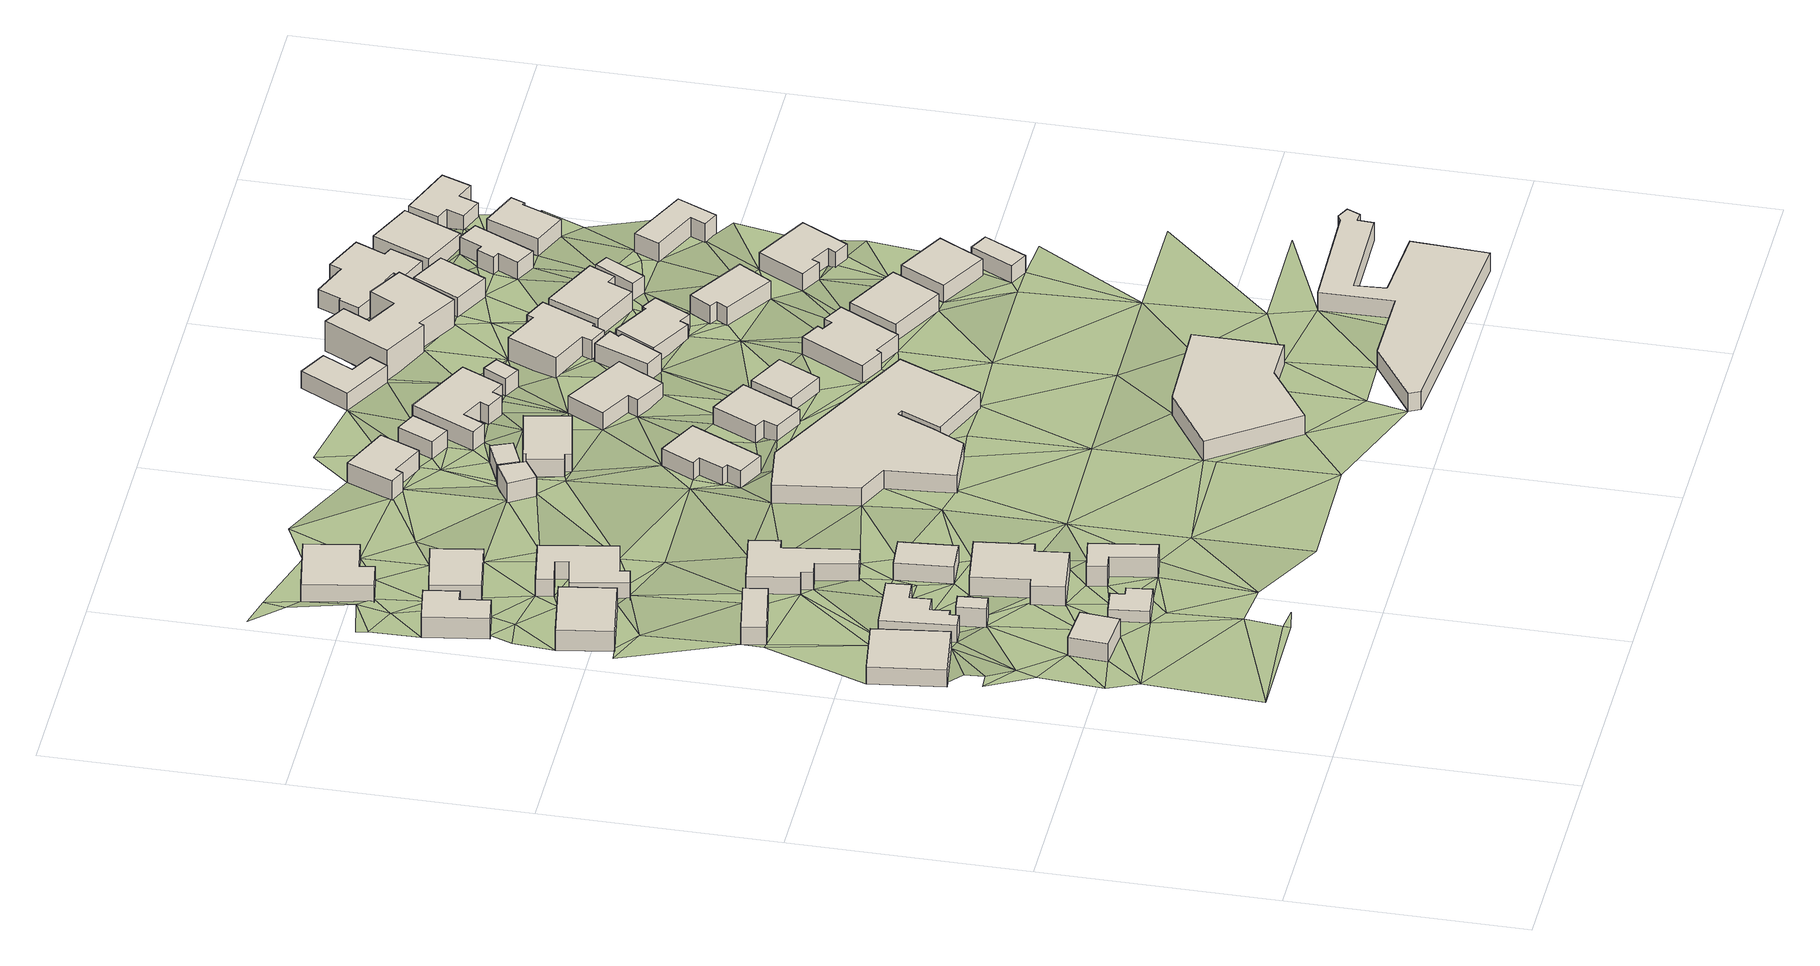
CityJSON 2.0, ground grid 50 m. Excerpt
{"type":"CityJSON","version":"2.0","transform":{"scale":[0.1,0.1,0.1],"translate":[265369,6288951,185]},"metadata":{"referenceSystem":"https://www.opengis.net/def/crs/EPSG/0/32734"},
"CityObjects":{
"building1":{"type":"Building","attributes":{"address":"7 Goedverwacht Street Mamre 7347 Cape Town","building":"house","building:levels":"1","building_height":4.1,"roof_height":193.67,"ground_height":189.57,"plus_code":"4FRWFFPF+XJR"},"geometry":[{"type":"Solid","lod":"1","boundaries":[[[[0,1,2,3]],[[1,4,5,2]],[[4,6,7,5]],[[6,0,3,7]],[[3,2,5,7]],[[6,4,1,0]]]]}]},
"building2":{"type":"Building","attributes":{"address":"2 Enon Street Mamre 7347 Cape Town","building":"house","building:levels":"1","building_height":4.1,"roof_height":194.87,"ground_height":190.77,"plus_code":"4FRWFFPF+VMC"},"geometry":[{"type":"Solid","lod":"1","boundaries":[[[[8,9,10,11]],[[9,12,13,10]],[[12,14,15,13]],[[14,8,11,15]],[[11,10,13,15]],[[14,12,9,8]]]]}]},
"building3":{"type":"Building","attributes":{"building":"yes","building:levels":"1","building_height":4.1,"roof_height":194.65,"ground_height":190.55,"plus_code":"4FRWFFPF+XM8"},"geometry":[{"type":"Solid","lod":"1","boundaries":[[[[16,17,18,19]],[[17,20,21,18]],[[20,22,23,21]],[[22,16,19,23]],[[19,18,21,23]],[[22,20,17,16]]]]}]},
"building4":{"type":"Building","attributes":{"address":"Mamre 7347 Cape Town","building":"cabin","building:levels":"1","building_height":2.8,"roof_height":193.29,"ground_height":190.49,"plus_code":"4FRWFFPF+VP3"},"geometry":[{"type":"Solid","lod":"1","boundaries":[[[[24,25,26,27]],[[25,28,29,26]],[[28,30,31,29]],[[30,32,33,31]],[[32,34,35,33]],[[34,24,27,35]],[[27,26,29,31,33,35]],[[34,32,30,28,25,24]]]]}]},
"building5":{"type":"Building","attributes":{"address":"5 Goedverwacht Street Mamre 7347 Cape Town","building":"house","building:levels":"1","building_height":4.1,"roof_height":193.67,"ground_height":189.57,"plus_code":"4FRWFFQF+2M3"},"geometry":[{"type":"Solid","lod":"1","boundaries":[[[[36,37,38,39]],[[37,40,41,38]],[[40,42,43,41]],[[42,44,45,43]],[[44,46,47,45]],[[46,48,49,47]],[[48,50,51,49]],[[50,52,53,51]],[[52,54,55,53]],[[54,36,39,55]],[[39,38,41,43,45,47,49,51,53,55]],[[54,52,50,48,46,44,42,40,37,36]]]]}]},
"building6":{"type":"Building","attributes":{"address":"3 Goedverwacht Street Mamre 7347 Cape Town","building":"house","building:levels":"1","building_height":4.1,"roof_height":193.1,"ground_height":189,"plus_code":"4FRWFFQF+4J9"},"geometry":[{"type":"Solid","lod":"1","boundaries":[[[[56,57,58,59]],[[57,60,61,58]],[[60,62,63,61]],[[62,56,59,63]],[[59,58,61,63]],[[62,60,57,56]]]]}]},
"building7":{"type":"Building","attributes":{"address":"4 Goedverwacht Street Mamre 7347 Cape Town","building":"house","building:levels":"1","building_height":4.1,"roof_height":192.47,"ground_height":188.37,"plus_code":"4FRWFFQF+6JP"},"geometry":[{"type":"Solid","lod":"1","boundaries":[[[[64,65,66,67]],[[65,68,69,66]],[[68,70,71,69]],[[70,64,67,71]],[[67,66,69,71]],[[70,68,65,64]]]]}]},
"building8":{"type":"Building","attributes":{"address":"69 Main Road Mamre 7347 Cape Town","building":"house","building:levels":"1","building_height":4.1,"roof_height":194.65,"ground_height":190.55,"plus_code":"4FRWFFPF+XP5"},"geometry":[{"type":"Solid","lod":"1","boundaries":[[[[72,73,74,75]],[[73,76,77,74]],[[76,78,79,77]],[[78,80,81,79]],[[80,82,83,81]],[[82,84,85,83]],[[84,86,87,85]],[[86,72,75,87]],[[75,74,77,79,81,83,85,87]],[[86,84,82,80,78,76,73,72]]]]}]},
"building9":{"type":"Building","attributes":{"address":"Mamre 7347 Cape Town","building":"house","building:levels":"1","building_height":4.1,"roof_height":195.3,"ground_height":191.2,"plus_code":"4FRWFFPF+VQ3"},"geometry":[{"type":"Solid","lod":"1","boundaries":[[[[88,89,90,91]],[[89,92,93,90]],[[92,94,95,93]],[[94,96,97,95]],[[96,98,99,97]],[[98,88,91,99]],[[91,90,93,95,97,99]],[[98,96,94,92,89,88]]]]}]},
"building10":{"type":"Building","attributes":{"address":"3 Adonis Street Mamre 7347 Cape Town","building":"house","building:levels":"1","building_height":4.1,"roof_height":191.72,"ground_height":187.62,"plus_code":"4FRWFFQF+8JF"},"geometry":[{"type":"Solid","lod":"1","boundaries":[[[[100,101,102,103]],[[101,104,105,102]],[[104,106,107,105]],[[106,108,109,107]],[[108,110,111,109]],[[110,100,103,111]],[[103,102,105,107,109,111]],[[110,108,106,104,101,100]]]]}]},
"building11":{"type":"Building","attributes":{"address":"71 Main Road Mamre 7347 Cape Town","building":"house","building:levels":"1","building_height":4.1,"roof_height":194.28,"ground_height":190.18,"plus_code":"4FRWFFQF+2P5"},"geometry":[{"type":"Solid","lod":"1","boundaries":[[[[112,113,114,115]],[[113,116,117,114]],[[116,118,119,117]],[[118,112,115,119]],[[115,114,117,119]],[[118,116,113,112]]]]}]},
"building12":{"type":"Building","attributes":{"address":"73 Main Road Mamre 7347 Cape Town","building":"house","building:levels":"1","building_height":4.1,"roof_height":193.64,"ground_height":189.54,"plus_code":"4FRWFFQF+3PV"},"geometry":[{"type":"Solid","lod":"1","boundaries":[[[[120,121,122,123]],[[121,124,125,122]],[[124,126,127,125]],[[126,128,129,127]],[[128,130,131,129]],[[130,132,133,131]],[[132,134,135,133]],[[134,136,137,135]],[[136,138,139,137]],[[138,120,123,139]],[[123,122,125,127,129,131,133,135,137,139]],[[138,136,134,132,130,128,126,124,121,120]]]]}]},
"building13":{"type":"Building","attributes":{"address":"2 Goedverwacht Street Mamre 7347 Cape Town","building":"house","building:levels":"1","building_height":4.1,"roof_height":191.73,"ground_height":187.63,"plus_code":"4FRWFFQF+6MQ"},"geometry":[{"type":"Solid","lod":"1","boundaries":[[[[140,141,142,143]],[[141,144,145,142]],[[144,146,147,145]],[[146,148,149,147]],[[148,150,151,149]],[[150,152,153,151]],[[152,154,155,153]],[[154,156,157,155]],[[156,158,159,157]],[[158,140,143,159]],[[143,142,145,147,149,151,153,155,157,159]],[[158,156,154,152,150,148,146,144,141,140]]]]}]},
"building14":{"type":"Building","attributes":{"address":"1 Adonis Street Mamre 7347 Cape Town","building":"house","building:levels":"1","building_height":4.1,"roof_height":190.69,"ground_height":186.59,"plus_code":"4FRWFFQF+8MP"},"geometry":[{"type":"Solid","lod":"1","boundaries":[[[[160,161,162,163]],[[161,164,165,162]],[[164,166,167,165]],[[166,160,163,167]],[[163,162,165,167]],[[166,164,161,160]]]]}]},
"building15":{"type":"Building","attributes":{"address":"Savemore Superette 67 Main Road Mamre 7347 Cape Town","building":"retail","building:levels":"1","building_height":4.1,"roof_height":190.03,"ground_height":185.93,"plus_code":"4FRWFFQF+CMF"},"geometry":[{"type":"Solid","lod":"1","boundaries":[[[[168,169,170,171]],[[169,172,173,170]],[[172,174,175,173]],[[174,176,177,175]],[[176,178,179,177]],[[178,168,171,179]],[[171,170,173,175,177,179]],[[178,176,174,172,169,168]]]]}]},
"building16":{"type":"Building","attributes":{"address":"Lord Somerset Street Mamre 7347 Cape Town","building":"garage","building:levels":"1","building_height":4.1,"roof_height":191.54,"ground_height":187.44,"plus_code":"4FRWFFQF+8R7"},"geometry":[{"type":"Solid","lod":"1","boundaries":[[[[180,181,182,183]],[[181,184,185,182]],[[184,186,187,185]],[[186,180,183,187]],[[183,182,185,187]],[[186,184,181,180]]]]}]},
"building17":{"type":"Building","attributes":{"address":"44 Main Road Mamre 7347 Cape Town","building":"house","building:levels":"1","building_height":4.1,"roof_height":192.98,"ground_height":188.88,"plus_code":"4FRWFFQF+5VF"},"geometry":[{"type":"Solid","lod":"1","boundaries":[[[[188,189,190,191]],[[189,192,193,190]],[[192,194,195,193]],[[194,196,197,195]],[[196,198,199,197]],[[198,200,201,199]],[[200,202,203,201]],[[202,188,191,203]],[[191,190,193,195,197,199,201,203]],[[202,200,198,196,194,192,189,188]]]]}]},
"building18":{"type":"Building","attributes":{"address":"Main Road Mamre 7347 Cape Town","building":"retail","building:levels":"1","building_height":4.1,"roof_height":194.63,"ground_height":190.53,"plus_code":"4FRWFFQF+3W7"},"geometry":[{"type":"Solid","lod":"1","boundaries":[[[[204,205,206,207]],[[205,208,209,206]],[[208,210,211,209]],[[210,212,213,211]],[[212,214,215,213]],[[214,216,217,215]],[[216,218,219,217]],[[218,220,221,219]],[[220,222,223,221]],[[222,224,225,223]],[[224,226,227,225]],[[226,204,207,227]],[[207,206,209,211,213,215,217,219,221,223,225,227]],[[226,224,222,220,218,216,214,212,210,208,205,204]]]]}]},
"building19":{"type":"Building","attributes":{"address":"Main Road Mamre 7347 Cape Town","building":"retail","building:levels":"1","building_height":4.1,"roof_height":196.7,"ground_height":192.6,"plus_code":"4FRWFFPG+R27"},"geometry":[{"type":"Solid","lod":"1","boundaries":[[[[228,229,230,231]],[[229,232,233,230]],[[232,234,235,233]],[[234,236,237,235]],[[236,238,239,237]],[[238,228,231,239]],[[231,230,233,235,237,239]],[[238,236,234,232,229,228]]]]}]},
"building20":{"type":"Building","attributes":{"address":"Lord Somerset Street Mamre 7347 Cape Town","building":"yes","building:levels":"1","building_height":4.1,"roof_height":190.64,"ground_height":186.54,"plus_code":"4FRWFFQF+8RH"},"geometry":[{"type":"Solid","lod":"1","boundaries":[[[[240,241,242,243]],[[241,244,245,242]],[[244,246,247,245]],[[246,240,243,247]],[[243,242,245,247]],[[246,244,241,240]]]]}]},
"building21":{"type":"Building","attributes":{"address":"2 Adam Street Mamre 7347 Cape Town","building":"house","building:levels":"1","building_height":4.1,"roof_height":190.64,"ground_height":186.54,"plus_code":"4FRWFFQF+CR4"},"geometry":[{"type":"Solid","lod":"1","boundaries":[[[[248,249,250,251]],[[249,252,253,250]],[[252,254,255,253]],[[254,256,257,255]],[[256,258,259,257]],[[258,248,251,259]],[[251,250,253,255,257,259]],[[258,256,254,252,249,248]]]]}]},
"building22":{"type":"Building","attributes":{"address":"1 Lord Somerset Street Mamre 7347 Cape Town","building":"house","building:levels":"1","building_height":4.1,"roof_height":191.54,"ground_height":187.44,"plus_code":"4FRWFFQF+7VV"},"geometry":[{"type":"Solid","lod":"1","boundaries":[[[[260,261,262,263]],[[261,264,265,262]],[[264,266,267,265]],[[266,268,269,267]],[[268,270,271,269]],[[270,272,273,271]],[[272,274,275,273]],[[274,260,263,275]],[[263,262,265,267,269,271,273,275]],[[274,272,270,268,266,264,261,260]]]]}]},
"building23":{"type":"Building","attributes":{"address":"2 Lord Somerset Street Mamre 7347 Cape Town","building":"house","building:levels":"1","building_height":4.1,"roof_height":193.53,"ground_height":189.43,"plus_code":"4FRWFFQF+5W9"},"geometry":[{"type":"Solid","lod":"1","boundaries":[[[[276,277,278,279]],[[277,280,281,278]],[[280,282,283,281]],[[282,284,285,283]],[[284,286,287,285]],[[286,276,279,287]],[[279,278,281,283,285,287]],[[286,284,282,280,277,276]]]]}]},
"building24":{"type":"Building","attributes":{"building":"garage","building:levels":"1","building_height":4.1,"roof_height":190.64,"ground_height":186.54,"plus_code":"4FRWFFQF+9VM"},"geometry":[{"type":"Solid","lod":"1","boundaries":[[[[288,289,290,291]],[[289,292,293,290]],[[292,294,295,293]],[[294,288,291,295]],[[291,290,293,295]],[[294,292,289,288]]]]}]},
"building25":{"type":"Building","attributes":{"address":"4 Lord Somerset Street Mamre 7347 Cape Town","building":"house","building:levels":"1","building_height":4.1,"roof_height":193.53,"ground_height":189.43,"plus_code":"4FRWFFQF+4XW"},"geometry":[{"type":"Solid","lod":"1","boundaries":[[[[296,297,298,299]],[[297,300,301,298]],[[300,302,303,301]],[[302,296,299,303]],[[299,298,301,303]],[[302,300,297,296]]]]}]},
"building26":{"type":"Building","attributes":{"address":"3 Lord Somerset Street Mamre 7347 Cape Town","building":"house","building:levels":"1","building_height":4.1,"roof_height":192.19,"ground_height":188.09,"plus_code":"4FRWFFQF+7X2"},"geometry":[{"type":"Solid","lod":"1","boundaries":[[[[304,305,306,307]],[[305,308,309,306]],[[308,310,311,309]],[[310,312,313,311]],[[312,314,315,313]],[[314,304,307,315]],[[307,306,309,311,313,315]],[[314,312,310,308,305,304]]]]}]},
"building27":{"type":"Building","attributes":{"address":"4 Adam Street Mamre 7347 Cape Town","building":"house","building:levels":"1","building_height":4.1,"roof_height":190.98,"ground_height":186.88,"plus_code":"4FRWFFQF+9W7"},"geometry":[{"type":"Solid","lod":"1","boundaries":[[[[316,317,318,319]],[[317,320,321,318]],[[320,322,323,321]],[[322,324,325,323]],[[324,326,327,325]],[[326,328,329,327]],[[328,330,331,329]],[[330,332,333,331]],[[332,334,335,333]],[[334,316,319,335]],[[319,318,321,323,325,327,329,331,333,335]],[[334,332,330,328,326,324,322,320,317,316]]]]}]},
"building28":{"type":"Building","attributes":{"address":"Main Road Mamre 7347 Cape Town","building":"retail","building:levels":"1","building_height":4.1,"roof_height":197.22,"ground_height":193.12,"plus_code":"4FRWFFPG+P6J"},"geometry":[{"type":"Solid","lod":"1","boundaries":[[[[336,337,338,339]],[[337,340,341,338]],[[340,342,343,341]],[[342,344,345,343]],[[344,346,347,345]],[[346,348,349,347]],[[348,350,351,349]],[[350,352,353,351]],[[352,354,355,353]],[[354,356,357,355]],[[356,358,359,357]],[[358,360,361,359]],[[360,362,363,361]],[[362,364,365,363]],[[364,336,339,365]],[[339,338,341,343,345,347,349,351,353,355,357,359,361,363,365]],[[364,362,360,358,356,354,352,350,348,346,344,342,340,337,336]]]]}]},
"building29":{"type":"Building","attributes":{"address":"6 Lord Somerset Street Mamre 7347 Cape Town","building":"house","building:levels":"1","building_height":4.1,"roof_height":194.93,"ground_height":190.83,"plus_code":"4FRWFFQG+425"},"geometry":[{"type":"Solid","lod":"1","boundaries":[[[[366,367,368,369]],[[367,370,371,368]],[[370,372,373,371]],[[372,374,375,373]],[[374,376,377,375]],[[376,378,379,377]],[[378,380,381,379]],[[380,382,383,381]],[[382,384,385,383]],[[384,366,369,385]],[[369,368,371,373,375,377,379,381,383,385]],[[384,382,380,378,376,374,372,370,367,366]]]]}]},
"building30":{"type":"Building","attributes":{"address":"Adam Street Mamre 7347 Cape Town","building":"yes","building:levels":"1","building_height":4.1,"roof_height":190.98,"ground_height":186.88,"plus_code":"4FRWFFQF+8XV"},"geometry":[{"type":"Solid","lod":"1","boundaries":[[[[386,387,388,389]],[[387,390,391,388]],[[390,392,393,391]],[[392,386,389,393]],[[389,388,391,393]],[[392,390,387,386]]]]}]},
"building31":{"type":"Building","attributes":{"address":"Surgery 3 Poskantoor Square Mamre 7347 Cape Town","building":"civic","building:levels":"1","amenity":"doctors","operator":"Dr. M.E. Petersen","building_height":4.1,"roof_height":190.26,"ground_height":186.16,"plus_code":"4FRWFFQF+FW9"},"geometry":[{"type":"Solid","lod":"1","boundaries":[[[[394,395,396,397]],[[395,398,399,396]],[[398,400,401,399]],[[400,402,403,401]],[[402,404,405,403]],[[404,394,397,405]],[[397,396,399,401,403,405]],[[404,402,400,398,395,394]]]]}]},
"building32":{"type":"Building","attributes":{"address":"Lord Somerset Street Mamre 7347 Cape Town","building":"yes","building:levels":"1","building_height":4.1,"roof_height":192.47,"ground_height":188.37,"plus_code":"4FRWFFQG+722"},"geometry":[{"type":"Solid","lod":"1","boundaries":[[[[406,407,408,409]],[[407,410,411,408]],[[410,412,413,411]],[[412,414,415,413]],[[414,416,417,415]],[[416,406,409,417]],[[409,408,411,413,415,417]],[[416,414,412,410,407,406]]]]}]},
"building33":{"type":"Building","attributes":{"address":"6 Adam Street Mamre 7347 Cape Town","building":"house","building:levels":"1","building_height":4.1,"roof_height":192.47,"ground_height":188.37,"plus_code":"4FRWFFQG+827"},"geometry":[{"type":"Solid","lod":"1","boundaries":[[[[418,419,420,421]],[[419,422,423,420]],[[422,424,425,423]],[[424,426,427,425]],[[426,428,429,427]],[[428,430,431,429]],[[430,432,433,431]],[[432,434,435,433]],[[434,436,437,435]],[[436,418,421,437]],[[421,420,423,425,427,429,431,433,435,437]],[[436,434,432,430,428,426,424,422,419,418]]]]}]},
"building34":{"type":"Building","attributes":{"address":"5 Lord Somerset Street Mamre 7347 Cape Town","building":"house","building:levels":"1","building_height":4.1,"roof_height":192.47,"ground_height":188.37,"plus_code":"4FRWFFQG+62X"},"geometry":[{"type":"Solid","lod":"1","boundaries":[[[[438,439,440,441]],[[439,442,443,440]],[[442,444,445,443]],[[444,446,447,445]],[[446,448,449,447]],[[448,450,451,449]],[[450,452,453,451]],[[452,438,441,453]],[[441,440,443,445,447,449,451,453]],[[452,450,448,446,444,442,439,438]]]]}]},
"building35":{"type":"Building","attributes":{"address":"8 Lord Somerset Street Mamre 7347 Cape Town","building":"house","building:levels":"1","building_height":4.1,"roof_height":194.67,"ground_height":190.57,"plus_code":"4FRWFFQG+34J"},"geometry":[{"type":"Solid","lod":"1","boundaries":[[[[454,455,456,457]],[[455,458,459,456]],[[458,460,461,459]],[[460,454,457,461]],[[457,456,459,461]],[[460,458,455,454]]]]}]},
"building36":{"type":"Building","attributes":{"address":"3 Poskantoor Square Mamre 7347 Cape Town","building":"house","building:levels":"2","building_height":6.9,"roof_height":193.06,"ground_height":186.16,"plus_code":"4FRWFFQG+C2J"},"geometry":[{"type":"Solid","lod":"1","boundaries":[[[[462,463,464,465]],[[463,466,467,464]],[[466,468,469,467]],[[468,470,471,469]],[[470,472,473,471]],[[472,474,475,473]],[[474,476,477,475]],[[476,478,479,477]],[[478,480,481,479]],[[480,462,465,481]],[[465,464,467,469,471,473,475,477,479,481]],[[480,478,476,474,472,470,468,466,463,462]]]]}]},
"building37":{"type":"Building","attributes":{"address":"7 Lord Somerset Street Mamre 7347 Cape Town","building":"house","building:levels":"1","building_height":4.1,"roof_height":193.81,"ground_height":189.71,"plus_code":"4FRWFFQG+642"},"geometry":[{"type":"Solid","lod":"1","boundaries":[[[[482,483,484,485]],[[483,486,487,484]],[[486,488,489,487]],[[488,490,491,489]],[[490,492,493,491]],[[492,482,485,493]],[[485,484,487,489,491,493]],[[492,490,488,486,483,482]]]]}]},
"building38":{"type":"Building","attributes":{"address":"8 Adam Street Mamre 7347 Cape Town","building":"house","building:levels":"1","building_height":4.1,"roof_height":192.47,"ground_height":188.37,"plus_code":"4FRWFFQG+73W"},"geometry":[{"type":"Solid","lod":"1","boundaries":[[[[494,495,496,497]],[[495,498,499,496]],[[498,500,501,499]],[[500,502,503,501]],[[502,504,505,503]],[[504,494,497,505]],[[497,496,499,501,503,505]],[[504,502,500,498,495,494]]]]}]},
"building39":{"type":"Building","attributes":{"address":"10 Lord Somerset Street Mamre 7347 Cape Town","building":"house","building:levels":"1","building_height":4.1,"roof_height":194.67,"ground_height":190.57,"plus_code":"4FRWFFQG+353"},"geometry":[{"type":"Solid","lod":"1","boundaries":[[[[506,507,508,509]],[[507,510,511,508]],[[510,512,513,511]],[[512,506,509,513]],[[509,508,511,513]],[[512,510,507,506]]]]}]},
"building40":{"type":"Building","attributes":{"building":"garage","building:levels":"1","building_height":4.1,"roof_height":195.35,"ground_height":191.25,"plus_code":"4FRWFFQG+258"},"geometry":[{"type":"Solid","lod":"1","boundaries":[[[[514,515,516,517]],[[515,518,519,516]],[[518,520,521,519]],[[520,514,517,521]],[[517,516,519,521]],[[520,518,515,514]]]]}]},
"building41":{"type":"Building","attributes":{"building":"garage","building:levels":"1","building_height":4.1,"roof_height":192.27,"ground_height":188.17,"plus_code":"4FRWFFQG+74M"},"geometry":[{"type":"Solid","lod":"1","boundaries":[[[[522,523,524,525]],[[523,526,527,524]],[[526,528,529,527]],[[528,522,525,529]],[[525,524,527,529]],[[528,526,523,522]]]]}]},
"building42":{"type":"Building","attributes":{"address":"1 Adam Street Mamre 7347 Cape Town","building":"house","building:levels":"1","building_height":4.1,"roof_height":191.21,"ground_height":187.11,"plus_code":"4FRWFFQG+C35"},"geometry":[{"type":"Solid","lod":"1","boundaries":[[[[530,531,532,533]],[[531,534,535,532]],[[534,536,537,535]],[[536,530,533,537]],[[533,532,535,537]],[[536,534,531,530]]]]}]},
"building43":{"type":"Building","attributes":{"address":"9 Lord Somerset Street Mamre 7347 Cape Town","building":"house","building:levels":"1","building_height":4.1,"roof_height":193.56,"ground_height":189.46,"plus_code":"4FRWFFQG+553"},"geometry":[{"type":"Solid","lod":"1","boundaries":[[[[538,539,540,541]],[[539,542,543,540]],[[542,544,545,543]],[[544,546,547,545]],[[546,548,549,547]],[[548,550,551,549]],[[550,552,553,551]],[[552,538,541,553]],[[541,540,543,545,547,549,551,553]],[[552,550,548,546,544,542,539,538]]]]}]},
"building44":{"type":"Building","attributes":{"address":"1 Poskantoor Square Mamre 7347 Cape Town","building":"house","building:levels":"1","building_height":4.1,"roof_height":190.02,"ground_height":185.92,"plus_code":"4FRWFFQG+F34"},"geometry":[{"type":"Solid","lod":"1","boundaries":[[[[554,555,556,557]],[[555,558,559,556]],[[558,560,561,559]],[[560,562,563,561]],[[562,564,565,563]],[[564,566,567,565]],[[566,568,569,567]],[[568,570,571,569]],[[570,572,573,571]],[[572,574,575,573]],[[574,576,577,575]],[[576,578,579,577]],[[578,580,581,579]],[[580,554,557,581]],[[557,556,559,561,563,565,567,569,571,573,575,577,579,581]],[[580,578,576,574,572,570,568,566,564,562,560,558,555,554]]]]}]},
"building45":{"type":"Building","attributes":{"address":"Adam Street Mamre 7347 Cape Town","building":"house","building:levels":"1","building_height":4.1,"roof_height":191.01,"ground_height":186.91,"plus_code":"4FRWFFQG+94H"},"geometry":[{"type":"Solid","lod":"1","boundaries":[[[[582,583,584,585]],[[583,586,587,584]],[[586,588,589,587]],[[588,590,591,589]],[[590,592,593,591]],[[592,594,595,593]],[[594,596,597,595]],[[596,582,585,597]],[[585,584,587,589,591,593,595,597]],[[596,594,592,590,588,586,583,582]]]]}]},
"building46":{"type":"Building","attributes":{"address":"10 Adam Street Mamre 7347 Cape Town","building":"house","building:levels":"1","building_height":4.1,"roof_height":192.27,"ground_height":188.17,"plus_code":"4FRWFFQG+762"},"geometry":[{"type":"Solid","lod":"1","boundaries":[[[[598,599,600,601]],[[599,602,603,600]],[[602,604,605,603]],[[604,606,607,605]],[[606,608,609,607]],[[608,598,601,609]],[[601,600,603,605,607,609]],[[608,606,604,602,599,598]]]]}]},
"building47":{"type":"Building","attributes":{"address":"6 Jonas Street Mamre 7347 Cape Town","building":"house","building:levels":"1","building_height":4.1,"roof_height":189.78,"ground_height":185.68,"plus_code":"4FRWFFQG+C5J"},"geometry":[{"type":"Solid","lod":"1","boundaries":[[[[610,611,612,613]],[[611,614,615,612]],[[614,616,617,615]],[[616,610,613,617]],[[613,612,615,617]],[[616,614,611,610]]]]}]},
"building48":{"type":"Building","attributes":{"address":"3 Adam Street Mamre 7347 Cape Town","building":"house","building:levels":"1","building_height":4.1,"roof_height":191.01,"ground_height":186.91,"plus_code":"4FRWFFQG+954"},"geometry":[{"type":"Solid","lod":"1","boundaries":[[[[618,619,620,621]],[[619,622,623,620]],[[622,624,625,623]],[[624,626,627,625]],[[626,628,629,627]],[[628,618,621,629]],[[621,620,623,625,627,629]],[[628,626,624,622,619,618]]]]}]},
"building49":{"type":"Building","attributes":{"address":"5 Jonas Street Mamre 7347 Cape Town","building":"house","building:levels":"1","building_height":4.1,"roof_height":189.78,"ground_height":185.68,"plus_code":"4FRWFFQG+C67"},"geometry":[{"type":"Solid","lod":"1","boundaries":[[[[630,631,632,633]],[[631,634,635,632]],[[634,636,637,635]],[[636,638,639,637]],[[638,640,641,639]],[[640,642,643,641]],[[642,644,645,643]],[[644,630,633,645]],[[633,632,635,637,639,641,643,645]],[[644,642,640,638,636,634,631,630]]]]}]},
"terrain1":{"type":"TINRelief","geometry":[{"type":"CompositeSurface","lod":"1","boundaries":[[[646,647,648]],[[647,649,650]],[[651,652,653]],[[654,653,652]],[[655,651,646]],[[648,655,646]],[[651,655,652]],[[648,647,9]],[[656,649,657]],[[658,659,0]],[[0,659,654]],[[654,652,0]],[[649,656,650]],[[24,9,647]],[[660,652,655]],[[647,650,24]],[[0,652,40]],[[661,4,1]],[[660,40,652]],[[660,655,662]],[[657,663,656]],[[0,40,37]],[[34,662,9]],[[0,37,1]],[[9,24,34]],[[1,60,661]],[[40,660,42]],[[24,650,664]],[[60,57,661]],[[660,20,42]],[[20,44,42]],[[34,665,662]],[[666,44,20]],[[667,660,662]],[[664,25,24]],[[668,669,57]],[[650,670,664]],[[669,668,671]],[[20,17,666]],[[672,666,673]],[[667,662,665]],[[665,34,32]],[[674,660,667]],[[37,130,1]],[[673,666,17]],[[60,1,130]],[[28,32,30]],[[17,674,82]],[[667,675,674]],[[25,664,98]],[[676,668,57]],[[664,670,98]],[[17,82,673]],[[32,677,665]],[[28,678,32]],[[673,679,680]],[[681,682,68]],[[675,82,674]],[[671,668,683]],[[28,25,98]],[[677,32,678]],[[684,134,37]],[[130,685,60]],[[686,682,681]],[[28,98,678]],[[130,37,134]],[[112,679,673]],[[82,112,673]],[[681,68,65]],[[677,687,665]],[[98,670,688]],[[684,679,689]],[[668,676,690]],[[98,691,678]],[[686,681,692]],[[112,689,679]],[[690,683,668]],[[685,128,676]],[[684,689,118]],[[130,128,685]],[[104,693,694]],[[684,695,134]],[[118,689,112]],[[684,118,695]],[[687,677,696]],[[82,80,112]],[[697,688,670]],[[698,697,670]],[[132,130,134]],[[676,128,690]],[[141,692,681]],[[104,101,693]],[[699,700,692]],[[694,701,702]],[[681,65,141]],[[683,150,65]],[[136,134,695]],[[690,150,683]],[[703,687,704]],[[704,687,696]],[[699,692,705]],[[701,694,693]],[[118,706,695]],[[80,113,112]],[[150,144,65]],[[705,692,141]],[[144,141,65]],[[101,699,707]],[[101,707,693]],[[128,708,690]],[[705,707,699]],[[118,116,706]],[[696,688,709]],[[707,710,693]],[[710,701,693]],[[144,150,148]],[[704,696,709]],[[708,711,690]],[[712,713,714]],[[697,709,688]],[[126,708,128]],[[709,80,704]],[[169,713,701]],[[710,169,701]],[[148,146,144]],[[706,124,121]],[[715,716,711]],[[717,705,141]],[[169,714,713]],[[707,718,710]],[[80,719,113]],[[720,697,698]],[[715,711,708]],[[116,113,719]],[[717,141,140]],[[718,707,164]],[[706,116,208]],[[709,719,80]],[[124,706,208]],[[714,169,721]],[[140,715,722]],[[126,124,205]],[[723,718,724]],[[717,140,722]],[[232,709,697]],[[719,208,116]],[[724,718,164]],[[725,708,126]],[[726,164,717]],[[715,708,725]],[[697,720,727]],[[205,124,208]],[[709,728,719]],[[726,724,164]],[[697,727,232]],[[715,729,722]],[[722,730,717]],[[126,205,725]],[[208,719,210]],[[731,721,724]],[[728,210,719]],[[709,732,728]],[[717,730,726]],[[709,232,732]],[[726,733,724]],[[715,725,734]],[[735,727,720]],[[730,722,729]],[[715,734,729]],[[724,733,731]],[[200,725,205]],[[232,727,735]],[[200,205,204]],[[736,728,732]],[[362,735,720]],[[200,196,725]],[[726,730,737]],[[196,200,198]],[[192,725,196]],[[726,737,733]],[[200,204,202]],[[196,194,192]],[[732,232,738]],[[725,192,189]],[[736,732,739]],[[725,189,734]],[[733,252,731]],[[730,184,737]],[[740,736,741]],[[742,729,734]],[[743,202,204]],[[739,741,736]],[[735,362,744]],[[734,272,742]],[[734,189,260]],[[272,734,260]],[[184,742,745]],[[742,272,270]],[[184,745,240]],[[270,745,742]],[[260,274,272]],[[740,741,746]],[[268,745,270]],[[737,184,747]],[[202,743,280]],[[732,748,739]],[[747,184,240]],[[749,735,744]],[[266,745,268]],[[750,202,280]],[[737,751,752]],[[753,743,204]],[[746,754,740]],[[739,748,741]],[[266,755,745]],[[737,747,751]],[[747,240,246]],[[738,756,732]],[[260,189,305]],[[280,743,282]],[[732,756,748]],[[747,288,751]],[[280,277,750]],[[324,747,246]],[[310,189,750]],[[757,755,266]],[[753,204,758]],[[747,289,288]],[[326,246,755]],[[252,249,759]],[[305,760,260]],[[747,324,289]],[[761,749,744]],[[305,189,310]],[[288,294,751]],[[324,246,326]],[[751,294,249]],[[744,360,761]],[[277,310,750]],[[326,755,757]],[[753,762,276]],[[753,763,762]],[[738,764,756]],[[277,765,310]],[[289,324,766]],[[277,276,765]],[[760,305,304]],[[767,326,757]],[[757,760,304]],[[310,308,305]],[[763,753,378]],[[767,768,326]],[[748,756,769]],[[762,297,276]],[[766,292,289]],[[394,759,249]],[[378,753,758]],[[766,294,292]],[[249,294,394]],[[310,765,770]],[[765,276,770]],[[757,771,767]],[[758,748,769]],[[304,771,757]],[[768,767,772]],[[394,294,766]],[[360,356,761]],[[378,758,380]],[[773,771,304]],[[774,276,297]],[[763,378,376]],[[774,770,276]],[[775,771,773]],[[776,356,360]],[[764,761,777]],[[304,386,773]],[[384,758,769]],[[763,376,778]],[[758,384,380]],[[304,387,386]],[[764,779,756]],[[380,384,382]],[[314,770,406]],[[779,769,756]],[[780,304,314]],[[774,406,770]],[[780,387,304]],[[395,394,766]],[[297,778,781]],[[761,356,777]],[[392,773,386]],[[766,782,395]],[[774,297,781]],[[783,356,776]],[[782,773,392]],[[314,406,784]],[[376,781,778]],[[779,764,777]],[[384,769,454]],[[314,784,780]],[[782,392,390]],[[436,387,780]],[[374,372,370]],[[774,452,785]],[[376,374,781]],[[786,395,782]],[[787,366,384]],[[436,390,387]],[[780,784,788]],[[774,789,452]],[[436,782,390]],[[374,370,367]],[[780,788,790]],[[787,384,454]],[[781,374,367]],[[774,781,789]],[[398,395,786]],[[769,779,791]],[[785,452,450]],[[784,792,788]],[[402,400,398]],[[786,782,793]],[[454,769,791]],[[784,794,792]],[[787,795,366]],[[796,785,794]],[[782,436,793]],[[450,794,785]],[[450,792,794]],[[797,789,781]],[[398,786,798]],[[777,356,799]],[[792,800,801]],[[792,450,802]],[[789,803,804]],[[367,482,781]],[[800,792,802]],[[805,789,797]],[[789,805,803]],[[367,366,482]],[[806,802,450]],[[436,434,432]],[[450,448,806]],[[482,797,781]],[[797,807,805]],[[436,808,793]],[[366,795,546]],[[791,506,454]],[[803,805,809]],[[800,802,430]],[[779,777,810]],[[436,432,811]],[[806,448,446]],[[455,454,506]],[[791,779,514]],[[802,806,812]],[[793,808,813]],[[809,444,803]],[[506,791,520]],[[811,808,436]],[[446,812,806]],[[546,482,366]],[[495,430,802]],[[430,811,432]],[[446,444,812]],[[814,506,520]],[[548,795,455]],[[455,506,512]],[[791,514,520]],[[795,548,546]],[[478,815,480]],[[815,478,476]],[[811,430,495]],[[514,779,816]],[[444,809,526]],[[812,444,817]],[[455,512,818]],[[811,819,808]],[[518,814,520]],[[455,818,548]],[[526,817,444]],[[476,474,815]],[[812,817,820]],[[809,483,526]],[[811,495,821]],[[544,482,546]],[[821,819,811]],[[822,820,817]],[[818,512,510]],[[808,819,823]],[[483,482,544]],[[548,818,824]],[[825,515,514]],[[518,510,814]],[[474,826,815]],[[817,522,822]],[[823,472,808]],[[550,548,552]],[[827,824,818]],[[821,495,596]],[[824,552,548]],[[518,515,510]],[[596,495,828]],[[472,826,474]],[[828,822,522]],[[483,829,526]],[[830,818,510]],[[827,818,830]],[[828,522,528]],[[823,831,472]],[[826,472,831]],[[526,832,528]],[[826,833,834]],[[835,483,544]],[[826,831,833]],[[832,526,829]],[[592,821,596]],[[528,582,828]],[[831,823,570]],[[596,828,582]],[[829,483,835]],[[592,590,821]],[[534,821,590]],[[570,823,534]],[[542,827,830]],[[596,594,592]],[[836,528,832]],[[528,618,582]],[[832,829,836]],[[570,534,616]],[[837,544,542]],[[835,544,837]],[[570,616,572]],[[586,616,534]],[[590,586,534]],[[528,836,619]],[[618,528,619]],[[838,829,835]],[[582,618,839]],[[590,588,586]],[[614,572,616]],[[839,583,582]],[[586,840,616]],[[614,574,572]],[[839,618,628]],[[586,583,840]],[[841,619,836]],[[839,628,583]],[[836,608,841]],[[840,583,842]],[[842,583,628]],[[840,842,843]],[[843,611,840]],[[619,841,844]],[[622,619,624]],[[845,842,628]],[[844,624,619]],[[843,842,846]],[[628,626,845]],[[611,843,847]]]}]}
},
"vertices":[
[158,798,46],[136,956,46],[136,956,87],[158,798,87],[6,938,46],[6,938,87],[28,780,46],[28,780,87],
[161,484,55],[249,477,55],[249,477,99],[161,484,99],[256,560,55],[256,560,99],[167,566,55],[167,566,99],
[270,746,52],[264,807,52],[264,807,97],[270,746,97],[227,803,52],[227,803,97],[233,742,52],[233,742,97],
[308,429,55],[383,438,55],[383,438,83],[308,429,83],[377,492,55],[377,492,83],[356,489,55],[356,489,83],[353,519,55],[353,519,83],[298,512,55],[298,512,83],
[294,957,46],[166,946,46],[166,946,87],[294,957,87],[180,790,46],[180,790,87],[215,793,46],[215,793,87],[214,813,46],[214,813,87],[227,814,46],[227,814,87],[223,854,46],[223,854,87],[259,857,46],[259,857,87],[255,902,46],[255,902,87],[299,906,46],[299,906,87],
[230,1231,40],[98,1208,40],[98,1208,81],[230,1231,81],[107,1158,40],[107,1158,81],[239,1181,40],[239,1181,81],
[190,1474,26],[171,1589,26],[171,1589,75],[190,1474,75],[25,1565,26],[25,1565,75],[44,1450,26],[44,1450,75],
[336,604,52],[454,620,52],[454,620,97],[336,604,97],[445,689,52],[445,689,97],[468,692,52],[468,692,97],[452,813,52],[452,813,97],[333,797,52],[333,797,97],[348,677,52],[348,677,97],[327,674,52],[327,674,97],
[507,451,55],[483,590,55],[483,590,103],[507,451,103],[406,577,55],[406,577,103],[413,535,55],[413,535,103],[446,540,55],[446,540,103],[463,444,55],[463,444,103],
[130,1777,17],[118,1850,17],[118,1850,67],[130,1777,67],[28,1835,17],[28,1835,67],[50,1701,17],[50,1701,67],[112,1711,17],[112,1711,67],[102,1773,17],[102,1773,67],
[366,834,52],[439,840,52],[439,840,93],[366,834,93],[428,960,52],[428,960,93],[355,954,52],[355,954,93],
[398,1029,45],[373,1183,45],[373,1183,86],[398,1029,86],[396,1187,45],[396,1187,86],[385,1251,45],[385,1251,86],[263,1231,45],[263,1231,86],[281,1125,45],[281,1125,86],[298,1128,45],[298,1128,86],[303,1103,45],[303,1103,86],[333,1108,45],[333,1108,86],[348,1021,45],[348,1021,86],
[313,1659,26],[199,1640,26],[199,1640,67],[313,1659,67],[205,1604,26],[205,1604,67],[264,1614,26],[264,1614,67],[269,1586,26],[269,1586,67],[200,1572,26],[200,1572,67],[223,1455,26],[223,1455,67],[263,1463,26],[263,1463,67],[259,1483,26],[259,1483,67],[342,1500,26],[342,1500,67],
[171,1742,16],[292,1763,16],[292,1763,57],[171,1742,57],[274,1867,16],[274,1867,57],[152,1845,16],[152,1845,57],
[249,2117,9],[113,2093,9],[113,2093,50],[249,2117,50],[139,1951,9],[139,1951,50],[202,1962,9],[202,1962,50],[197,1993,9],[197,1993,50],[270,2006,9],[270,2006,50],
[542,1707,15],[591,1738,15],[591,1738,65],[542,1707,65],[567,1791,15],[567,1791,65],[509,1759,15],[509,1759,65],
[754,1437,39],[665,1481,39],[665,1481,80],[754,1437,80],[630,1411,39],[630,1411,80],[649,1402,39],[649,1402,80],[624,1350,39],[624,1350,80],[636,1344,39],[636,1344,80],[621,1313,39],[621,1313,80],[679,1285,39],[679,1285,80],
[674,1256,53],[564,1241,53],[564,1241,96],[674,1256,96],[589,1064,53],[589,1064,96],[656,1034,53],[656,1034,96],[668,889,53],[668,889,96],[778,898,53],[778,898,96],[814,965,53],[814,965,96],[850,1044,53],[850,1044,96],[861,1039,53],[861,1039,96],[821,954,53],[821,954,96],[954,900,53],[954,900,96],[1034,1077,53],[1034,1077,96],
[1201,527,71],[987,522,71],[987,522,117],[1201,527,117],[848,432,71],[848,432,117],[974,253,71],[974,253,117],[1104,341,71],[1104,341,117],[1201,340,71],[1201,340,117],
[582,1795,15],[600,1752,15],[600,1752,56],[582,1795,56],[660,1778,15],[660,1778,56],[642,1821,15],[642,1821,56],
[598,1954,9],[635,2038,9],[635,2038,56],[598,1954,56],[529,2084,9],[529,2084,56],[485,1985,9],[485,1985,56],[518,1971,9],[518,1971,56],[525,1986,9],[525,1986,56],
[632,1654,24],[760,1679,24],[760,1679,65],[632,1654,65],[742,1774,24],[742,1774,65],[615,1749,24],[615,1749,65],[616,1743,24],[616,1743,65],[597,1739,24],[597,1739,65],[612,1665,24],[612,1665,65],[629,1668,24],[629,1668,65],
[904,1365,44],[817,1408,44],[817,1408,85],[904,1365,85],[770,1313,44],[770,1313,85],[792,1302,44],[792,1302,85],[778,1272,44],[778,1272,85],[842,1240,44],[842,1240,85],
[631,1934,15],[676,1913,15],[676,1913,56],[631,1934,56],[712,1989,15],[712,1989,56],[667,2010,15],[667,2010,56],
[1002,1313,44],[921,1353,44],[921,1353,85],[1002,1313,85],[876,1264,44],[876,1264,85],[957,1224,44],[957,1224,85],
[816,1699,31],[772,1621,31],[772,1621,72],[816,1699,72],[841,1583,31],[841,1583,72],[829,1562,31],[829,1562,72],[896,1525,31],[896,1525,72],[951,1624,31],[951,1624,72],
[816,1850,15],[845,1837,15],[845,1837,60],[816,1850,60],[888,1925,15],[888,1925,60],[741,1996,15],[741,1996,60],[675,1861,15],[675,1861,60],[707,1845,15],[707,1845,60],[730,1891,15],[730,1891,60],[778,1868,15],[778,1868,60],[768,1848,15],[768,1848,60],[806,1830,15],[806,1830,60],
[1582,4,79],[1590,167,79],[1590,167,122],[1582,4,122],[1425,179,79],[1425,179,122],[1421,245,79],[1421,245,122],[1638,248,79],[1638,248,122],[1640,282,79],[1640,282,122],[1660,281,79],[1660,281,122],[1673,309,79],[1673,309,122],[1647,322,79],[1647,322,122],[1633,315,79],[1633,315,122],[1383,310,79],[1383,310,122],[1385,155,79],[1385,155,122],[1213,156,79],[1213,156,122],[1081,67,79],[1081,67,122],[1093,44,79],[1093,44,122],
[1181,1225,58],[1135,1250,58],[1135,1250,99],[1181,1225,99],[1125,1233,58],[1125,1233,99],[1102,1246,58],[1102,1246,99],[1108,1257,58],[1108,1257,99],[1066,1280,58],[1066,1280,99],[992,1145,58],[992,1145,99],[1045,1117,58],[1045,1117,99],[1052,1128,58],[1052,1128,99],[1111,1096,58],[1111,1096,99],
[865,1834,19],[899,1816,19],[899,1816,60],[865,1834,60],[926,1865,19],[926,1865,60],[892,1884,19],[892,1884,60],
[765,2132,12],[873,2073,12],[873,2073,53],[765,2132,53],[895,2112,12],[895,2112,53],[847,2138,12],[847,2138,53],[882,2203,12],[882,2203,53],[821,2235,12],[821,2235,53],
[949,1566,31],[989,1547,31],[989,1547,75],[949,1566,75],[1039,1636,31],[1039,1636,75],[1031,1641,31],[1031,1641,75],[1044,1661,31],[1044,1661,75],[997,1682,31],[997,1682,75],
[934,1747,21],[1014,1711,21],[1014,1711,75],[934,1747,75],[1005,1690,21],[1005,1690,75],[1044,1672,21],[1044,1672,75],[1056,1698,21],[1056,1698,75],[1062,1695,21],[1062,1695,75],[1115,1810,21],[1115,1810,75],[1066,1832,21],[1066,1832,75],[1060,1818,21],[1060,1818,75],[983,1853,21],[983,1853,75],
[1096,1515,34],[1105,1532,34],[1105,1532,75],[1096,1515,75],[1130,1518,34],[1130,1518,75],[1173,1596,34],[1173,1596,75],[1139,1615,34],[1139,1615,75],[1134,1607,34],[1134,1607,75],[1053,1651,34],[1053,1651,75],[1005,1565,34],[1005,1565,75],
[1266,1046,56],[1321,1149,56],[1321,1149,97],[1266,1046,97],[1202,1212,56],[1202,1212,97],[1147,1109,56],[1147,1109,97],
[958,2215,9],[884,2075,9],[884,2075,81],[958,2215,81],[984,2022,9],[984,2022,81],[989,2032,9],[989,2032,81],[1081,1981,9],[1081,1981,81],[1151,2105,9],[1151,2105,81],[1074,2148,9],[1074,2148,81],[1044,2094,9],[1044,2094,81],[977,2130,9],[977,2130,81],[1008,2188,9],[1008,2188,81],
[1256,1381,45],[1300,1452,45],[1300,1452,88],[1256,1381,88],[1178,1527,45],[1178,1527,88],[1149,1481,45],[1149,1481,88],[1165,1471,45],[1165,1471,88],[1150,1447,45],[1150,1447,88],
[1255,1744,21],[1130,1801,21],[1130,1801,75],[1255,1744,75],[1080,1692,21],[1080,1692,75],[1184,1645,21],[1184,1645,75],[1208,1698,21],[1208,1698,75],[1229,1689,21],[1229,1689,75],
[1295,1042,56],[1400,985,56],[1400,985,97],[1295,1042,97],[1452,1081,56],[1452,1081,97],[1347,1138,56],[1347,1138,97],
[1419,903,62],[1466,993,62],[1466,993,103],[1419,903,103],[1426,1013,62],[1426,1013,103],[1379,923,62],[1379,923,103],
[1263,1734,32],[1215,1650,32],[1215,1650,73],[1263,1734,73],[1244,1633,32],[1244,1633,73],[1292,1718,32],[1292,1718,73],
[1114,1980,7],[1190,1941,7],[1190,1941,62],[1114,1980,62],[1241,2040,7],[1241,2040,62],[1165,2079,7],[1165,2079,62],
[1379,1276,45],[1411,1259,45],[1411,1259,86],[1379,1276,86],[1466,1359,45],[1466,1359,86],[1349,1423,45],[1349,1423,86],[1295,1325,45],[1295,1325,86],[1339,1301,45],[1339,1301,86],[1347,1316,45],[1347,1316,86],[1389,1293,45],[1389,1293,86],
[1104,2258,7],[1083,2210,7],[1083,2210,50],[1104,2258,50],[1078,2211,7],[1078,2211,50],[1059,2168,7],[1059,2168,50],[1153,2122,7],[1153,2122,50],[1161,2135,7],[1161,2135,50],[1188,2124,7],[1188,2124,50],[1179,2103,7],[1179,2103,50],[1239,2077,7],[1239,2077,50],[1268,2146,7],[1268,2146,50],[1249,2154,7],[1249,2154,50],[1277,2217,7],[1277,2217,50],[1192,2253,7],[1192,2253,50],[1181,2228,7],[1181,2228,50],
[1302,1867,19],[1365,1996,19],[1365,1996,60],[1302,1867,60],[1320,2018,19],[1320,2018,60],[1297,1970,19],[1297,1970,60],[1284,1976,19],[1284,1976,60],[1266,1939,19],[1266,1939,60],[1280,1933,19],[1280,1933,60],[1258,1889,19],[1258,1889,60],
[1383,1680,28],[1358,1627,28],[1358,1627,73],[1383,1680,73],[1457,1582,28],[1457,1582,73],[1442,1550,28],[1442,1550,73],[1476,1535,28],[1476,1535,73],[1515,1619,28],[1515,1619,73],
[1349,2022,7],[1405,2145,7],[1405,2145,48],[1349,2022,48],[1307,2189,7],[1307,2189,48],[1251,2066,7],[1251,2066,48],
[1344,1865,19],[1419,1834,19],[1419,1834,60],[1344,1865,60],[1454,1919,19],[1454,1919,60],[1460,1916,19],[1460,1916,60],[1472,1945,19],[1472,1945,60],[1391,1978,19],[1391,1978,60],
[1421,2141,5],[1396,2076,5],[1396,2076,48],[1421,2141,48],[1424,2065,5],[1424,2065,48],[1409,2028,5],[1409,2028,48],[1458,2009,5],[1458,2009,48],[1474,2050,5],[1474,2050,48],[1513,2035,5],[1513,2035,48],[1537,2097,5],[1537,2097,48],
[68,471,58],[96,405,58],[161,484,58],[96,155,49],[358,252,55],[81,611,56],[96,655,56],[29,709,56],[64,711,56],[167,566,56],[348,170,55],[347,155,55],[28,780,56],[61,753,56],[233,742,56],[96,1160,40],[256,560,56],[397,164,55],[347,405,55],[336,604,56],[227,814,52],[327,674,56],[96,1410,34],[10,1446,34],[452,241,55],[44,1450,34],[223,854,52],[259,857,52],[270,746,56],[348,677,56],[230,1231,45],[406,577,56],[413,535,56],[299,906,52],[255,902,52],[96,1660,26],[32,1653,26],[190,1474,34],[294,957,52],[239,1181,45],[50,1701,26],[454,620,56],[507,451,62],[347,905,52],[223,1455,36],[446,540,56],[112,1711,26],[96,1910,17],[26,1941,17],[348,1021,52],[483,590,61],[598,405,62],[598,155,64],[130,1777,26],[102,1773,26],[113,1982,17],[22,1965,17],[445,689,56],[468,692,56],[171,1742,26],[398,1029,52],[152,1845,17],[347,1410,36],[598,655,61],[139,1951,17],[263,1463,36],[25,2183,9],[88,2118,9],[96,2165,9],[342,1500,36],[259,1483,36],[292,1763,26],[202,1962,17],[598,905,59],[849,155,74],[249,2117,12],[347,1660,26],[197,1993,17],[270,2006,16],[598,1410,39],[347,1910,16],[849,405,71],[668,889,59],[542,1707,24],[509,1759,24],[347,2165,11],[849,655,67],[485,1985,15],[598,1660,24],[974,253,74],[778,898,63],[518,1971,15],[987,522,76],[849,905,63],[814,965,63],[821,954,63],[591,1738,24],[778,1272,55],[1100,155,79],[600,1752,24],[861,1039,55],[598,1910,15],[954,900,63],[1104,341,76],[754,1437,44],[598,1954,15],[525,1986,15],[842,1240,55],[850,1044,55],[660,1778,24],[1100,655,70],[742,1774,31],[1034,1077,58],[598,2165,9],[760,1679,31],[1201,340,76],[876,1264,55],[957,1224,55],[1201,527,76],[849,1410,44],[741,1996,19],[768,1848,19],[730,1891,19],[1100,905,65],[896,1525,44],[806,1830,19],[778,1868,19],[845,1837,19],[989,1547,34],[816,1850,19],[1351,155,84],[1351,405,79],[1002,1313,47],[1351,655,70],[934,1747,31],[1100,1410,47],[888,1925,19],[1385,155,84],[997,1682,34],[1039,1636,34],[884,2075,12],[1147,1109,58],[1005,1690,34],[1096,1515,47],[1014,1711,34],[1351,905,62],[1044,1672,34],[984,2022,21],[1044,1661,34],[1202,1212,58],[1031,1641,34],[1150,1447,47],[958,2215,12],[1602,405,82],[1062,1695,34],[1056,1698,34],[1080,1692,34],[1130,1518,47],[1105,1532,47],[1149,1481,47],[1100,1660,34],[1165,1471,47],[1081,1981,21],[1178,1527,47],[1602,655,69],[1100,1910,21],[1184,1645,34],[989,2032,21],[1400,985,62],[1059,2168,9],[1513,895,61],[1215,1650,34],[1351,1160,56],[1114,1980,21],[1208,1698,34],[1190,1941,21],[1229,1689,32],[1165,2079,9],[1379,1276,56],[1467,920,62],[1153,2122,9],[1411,1259,56],[1255,1744,32],[1358,1627,32],[1477,1233,52],[1179,2103,9],[1351,1660,32],[1188,2124,9],[1161,2135,9],[1442,1550,32],[1383,1680,32],[1500,1505,41],[1457,1582,32],[1351,1910,19],[1349,2022,19],[1457,1796,19],[1409,2028,19],[1396,2076,7],[1502,1890,16],[1458,2009,19],[1424,2065,7],[1421,2141,7]
]}
